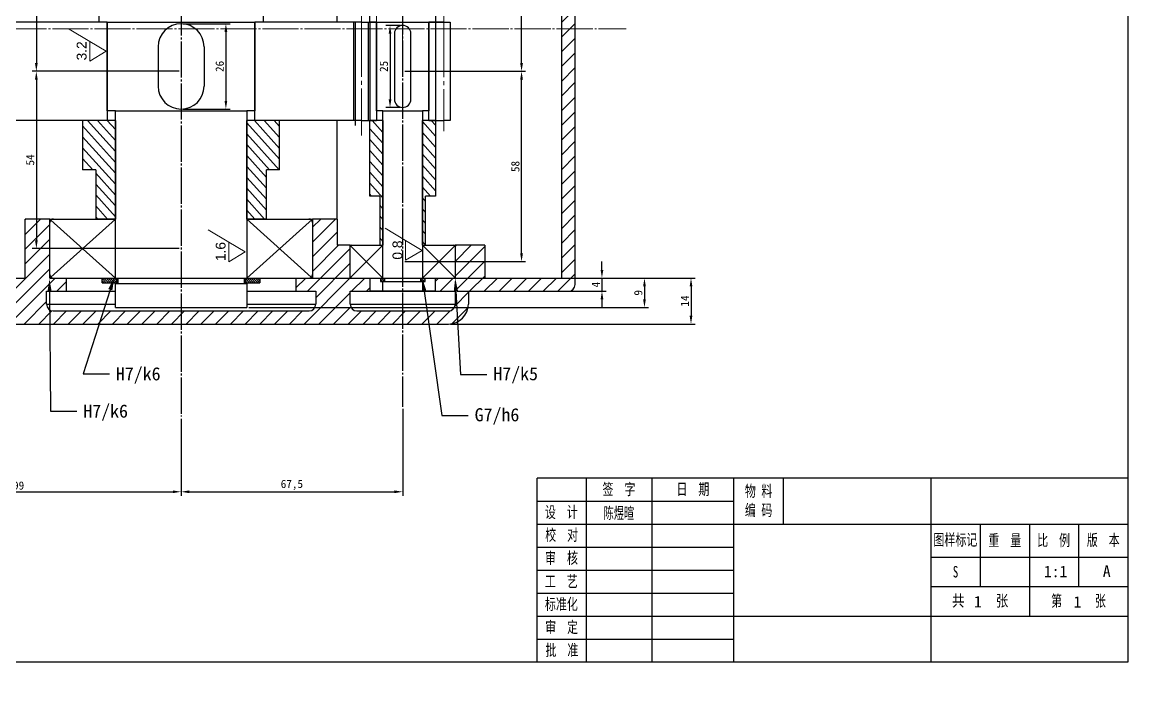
# Model space of a CAD drawing. Header units: millimetres. Extents: x 0 to 584, y 0 to 410.
# Drawn here: x 247.1 to 584, y 0 to 205 of the extents above; entities that cross this region are included whole.
import ezdxf
from ezdxf import colors
from ezdxf.entities.mleader import LeaderData, LeaderLine
from ezdxf.math import Vec2, Vec3

# ---------------------------------------------------------------- set-up
doc = ezdxf.new("R2010")
doc.units = ezdxf.units.MM
doc.linetypes.add('JIS_08_11', pattern=[12.8, 11, -0.6, 0.6, -0.6])
for name, color, linetype in [('Default', 7, 'Continuous'), ('卡簧1', 7, 'Continuous'), ('卡簧3_(2)', 7, 'Continuous'), ('图框', 7, 'Continuous'), ('套筒2', 7, 'Continuous'), ('套筒4', 7, 'Continuous'), ('轴1', 7, 'Continuous'), ('轴3', 7, 'Continuous'), ('轴承1', 7, 'Continuous'), ('轴承3', 7, 'Continuous'), ('零件4齿轮T2', 7, 'Continuous'), ('齿轮T1', 7, 'Continuous'), ('齿轮箱', 7, 'Continuous')]:
    doc.layers.add(name, color=color, linetype=linetype)
doc.styles.add('SEACAD_Arial', font='arial.ttf')
doc.dimstyles.new('ISO-25', dxfattribs={"dimtxt": 2.5, "dimasz": 2.5, "dimexe": 1.25, "dimexo": 0.625, "dimtad": 1, "dimtxsty": 'Standard', "dimcen": 2.5, "dimadec": 0, "dimazin": 0, "dimtfac": 1, "dimtmove": 0, "dimatfit": 3, "dimfxl": 1, "dimarcsym": 0})

# ---------------------------------------------------------------- blocks, each defined once
blk = doc.blocks.new('SE4')
at = {"layer": '卡簧1', "linetype": 'Continuous'}
h = blk.add_hatch(dxfattribs=at)
h.set_pattern_fill('LINE', scale=1.5748, angle=45, style=0)
h.paths.add_polyline_path([(238.47, 232.52), (238.72, 232.52), (239.12, 232.52), (239.12, 233.02), (238.72, 233.02), (238.47, 233.02)])
at = {"layer": '卡簧3_(2)', "linetype": 'Continuous'}
h = blk.add_hatch(dxfattribs=at)
h.set_pattern_fill('LINE', scale=3.1496, angle=135, style=0)
h.paths.add_polyline_path([(211.77, 232.27), (213.97, 232.27), (213.97, 233.02), (211.97, 233.02), (211.77, 233.02)])
at = {"linetype": 'JIS_08_11', "lineweight": 20}
for p, q in [((229.47, 274.68), (229.47, 254.76)), ((241.97, 274.61), (241.97, 255.42))]:
    blk.add_line(p, q, dxfattribs=at)
at = {"lineweight": 30}
for p, q in [((229.47, 272.02), (228.22, 272.02)), ((228.22, 272.02), (228.22, 257.02)), ((229.47, 272.02), (228.47, 272.02)), ((228.47, 272.02), (228.47, 256.26)), ((229.47, 272.02), (230.47, 272.02)), ((229.47, 272.02), (230.72, 272.02)), ((230.47, 272.02), (230.47, 257.02)), ((230.72, 272.02), (230.72, 257.02)), ((240.72, 272.02), (240.72, 257.02)), ((241.97, 272.02), (242.97, 272.02)), ((242.97, 272.02), (242.97, 257.02)), ((242.97, 257.02), (241.97, 257.02))]:
    blk.add_line(p, q, dxfattribs=at)
at = {"linetype": 'JIS_08_11', "lineweight": 30}
for p, q in [((229.47, 272.02), (228.47, 272.02)), ((229.47, 272.02), (230.72, 272.02)), ((241.97, 272.02), (240.72, 272.02))]:
    blk.add_line(p, q, dxfattribs=at)
at = {"layer": '卡簧1', "color": 7, "linetype": 'Continuous', "lineweight": 30}
for p, q in [((232.32, 233.02), (232.97, 233.02)), ((232.32, 233.02), (232.32, 232.52)), ((232.32, 232.52), (232.97, 232.52)), ((232.97, 233.02), (232.97, 232.52)), ((238.47, 232.52), (238.47, 233.02)), ((238.47, 233.02), (239.12, 233.02)), ((238.47, 232.52), (239.12, 232.52)), ((239.12, 232.52), (239.12, 233.02))]:
    blk.add_line(p, q, dxfattribs=at)
at = {"layer": '卡簧3_(2)', "color": 7, "linetype": 'Continuous', "lineweight": 30}
for p, q in [((189.97, 232.27), (189.97, 233.02)), ((189.97, 233.02), (192.17, 233.02)), ((192.17, 232.27), (192.17, 233.02)), ((211.77, 233.02), (211.77, 232.27)), ((211.77, 233.02), (213.97, 233.02)), ((213.97, 233.02), (213.97, 232.27)), ((189.97, 232.27), (192.17, 232.27)), ((192.37, 232.27), (192.17, 232.27)), ((211.77, 232.27), (211.57, 232.27)), ((211.77, 232.27), (213.97, 232.27))]:
    blk.add_line(p, q, dxfattribs=at)
at = {"layer": '套筒2', "color": 7, "linetype": 'Continuous', "lineweight": 30}
for p, q in [((191.97, 257.02), (186.97, 257.02)), ((186.97, 257.02), (186.97, 249.52)), ((191.97, 257.02), (191.97, 242.02)), ((216.97, 257.02), (211.97, 257.02)), ((211.97, 242.02), (211.97, 257.02)), ((216.97, 249.52), (216.97, 257.02)), ((188.97, 249.52), (186.97, 249.52)), ((188.97, 249.52), (188.97, 242.02)), ((216.97, 249.52), (214.97, 249.52)), ((214.97, 242.02), (214.97, 249.52)), ((191.97, 242.02), (188.97, 242.02)), ((214.97, 242.02), (211.97, 242.02))]:
    blk.add_line(p, q, dxfattribs=at)
at = {"layer": '套筒4', "color": 7, "linetype": 'Continuous', "lineweight": 30}
for p, q in [((232.72, 257.02), (230.72, 257.02)), ((230.72, 245.52), (230.72, 257.02)), ((232.72, 257.02), (232.72, 238.02)), ((238.72, 238.02), (238.72, 257.02)), ((240.72, 257.02), (238.72, 257.02)), ((240.72, 257.02), (240.72, 245.52)), ((232.22, 245.52), (230.72, 245.52)), ((232.22, 245.52), (232.22, 238.02)), ((240.72, 245.52), (239.22, 245.52)), ((239.22, 238.02), (239.22, 245.52)), ((232.22, 238.02), (232.72, 238.02)), ((238.72, 238.02), (239.22, 238.02))]:
    blk.add_line(p, q, dxfattribs=at)
at = {"layer": '轴1', "color": 7, "linetype": 'Continuous', "lineweight": 30}
for p, q in [((189.47, 272.02), (189.47, 279.52)), ((214.47, 279.52), (214.47, 272.02)), ((190.72, 272.02), (189.47, 272.02)), ((190.72, 258.52), (190.72, 272.02)), ((214.47, 272.02), (213.22, 272.02)), ((213.22, 272.02), (213.22, 258.52)), ((191.97, 258.52), (190.72, 258.52)), ((191.97, 233.02), (191.97, 258.52)), ((213.22, 258.52), (211.97, 258.52)), ((211.97, 258.52), (211.97, 233.02)), ((191.97, 233.02), (192.37, 233.02)), ((192.37, 232.17), (192.37, 233.02)), ((211.57, 233.02), (211.97, 233.02)), ((211.57, 233.02), (211.57, 232.17)), ((191.97, 232.17), (192.37, 232.17)), ((191.97, 228.52), (191.97, 232.17)), ((211.57, 232.17), (211.97, 232.17)), ((211.97, 232.17), (211.97, 228.52)), ((191.97, 228.52), (211.97, 228.52))]:
    blk.add_line(p, q, dxfattribs=at)
at = {"layer": '轴3', "color": 7, "linetype": 'Continuous', "lineweight": 30}
for p, q in [((230.72, 272.02), (230.72, 303.52)), ((240.72, 303.52), (240.72, 272.02)), ((231.72, 272.02), (230.72, 272.02)), ((231.72, 258.52), (231.72, 272.02)), ((239.72, 272.02), (239.72, 258.52)), ((240.72, 272.02), (239.72, 272.02)), ((232.72, 258.52), (231.72, 258.52)), ((232.72, 233.02), (232.72, 258.52)), ((238.72, 258.52), (238.72, 233.02)), ((239.72, 258.52), (238.72, 258.52)), ((232.72, 233.02), (232.97, 233.02)), ((232.72, 231.02), (232.72, 232.52)), ((232.72, 232.52), (232.97, 232.52)), ((232.97, 232.52), (232.97, 233.02)), ((238.47, 233.02), (238.47, 232.52)), ((238.47, 233.02), (238.72, 233.02)), ((238.47, 232.52), (238.72, 232.52)), ((238.72, 232.52), (238.72, 231.02)), ((238.72, 231.02), (232.72, 231.02))]:
    blk.add_line(p, q, dxfattribs=at)
at = {"layer": '轴承1', "color": 7, "linetype": 'Continuous', "lineweight": 30}
for p, q in [((181.97, 233.57), (181.97, 241.47)), ((182.52, 242.02), (191.97, 242.02)), ((191.97, 233.02), (191.97, 242.02)), ((211.97, 242.02), (221.42, 242.02)), ((211.97, 242.02), (211.97, 233.02)), ((221.97, 241.47), (221.97, 233.57)), ((182.52, 233.02), (191.97, 233.02)), ((211.97, 233.02), (221.42, 233.02))]:
    blk.add_line(p, q, dxfattribs=at)
for centre, start, end in [((182.52, 241.47), 90, 180), ((221.42, 241.47), 0, 90), ((182.52, 233.57), 180, 270), ((221.42, 233.57), 270, 0)]:
    blk.add_arc(centre, 0.55, start, end, dxfattribs=at)
at = {"layer": '轴承3', "color": 7, "linetype": 'Continuous', "lineweight": 30}
for p, q in [((227.72, 233.27), (227.72, 237.77)), ((227.97, 238.02), (232.72, 238.02)), ((232.72, 233.02), (232.72, 238.02)), ((238.72, 238.02), (243.47, 238.02)), ((238.72, 238.02), (238.72, 233.02)), ((243.72, 237.77), (243.72, 233.27)), ((227.97, 233.02), (232.72, 233.02)), ((238.72, 233.02), (243.47, 233.02))]:
    blk.add_line(p, q, dxfattribs=at)
for centre, start, end in [((227.97, 237.77), 90, 180), ((243.47, 237.77), 0, 90), ((227.97, 233.27), 180, 270), ((243.47, 233.27), 270, 0)]:
    blk.add_arc(centre, 0.25, start, end, dxfattribs=at)
at = {"layer": '零件4齿轮T2', "color": 7, "linetype": 'Continuous', "lineweight": 30}
for p, q in [((190.72, 272.02), (174.47, 272.02)), ((190.72, 272.02), (190.72, 257.02)), ((213.22, 257.02), (213.22, 272.02)), ((229.47, 272.02), (213.22, 272.02)), ((190.72, 257.02), (174.47, 257.02)), ((229.47, 257.02), (213.22, 257.02))]:
    blk.add_line(p, q, dxfattribs=at)
at = {"layer": '齿轮T1', "color": 7, "linetype": 'Continuous', "lineweight": 30}
for p, q in [((229.47, 272.02), (231.72, 272.02)), ((231.72, 272.02), (231.72, 257.02)), ((239.72, 257.02), (239.72, 272.02)), ((239.72, 272.02), (241.97, 272.02)), ((229.47, 257.02), (231.72, 257.02)), ((239.72, 257.02), (241.97, 257.02))]:
    blk.add_line(p, q, dxfattribs=at)
at = {"layer": '齿轮箱', "color": 7, "linetype": 'Continuous', "lineweight": 30}
for p, q in [((261.97, 232.02), (261.97, 310.02)), ((225.72, 272.02), (225.72, 309.02)), ((259.97, 233.02), (259.97, 309.02)), ((225.72, 242.02), (225.72, 257.02)), ((181.97, 242.02), (178.22, 242.02)), ((178.22, 233.02), (178.22, 242.02)), ((181.97, 242.02), (182.52, 242.02)), ((181.97, 233.02), (181.97, 242.02)), ((221.42, 242.02), (221.97, 242.02)), ((221.97, 242.02), (221.97, 233.02)), ((225.72, 242.02), (221.97, 242.02)), ((225.72, 242.02), (225.72, 238.02)), ((227.72, 238.02), (225.72, 238.02)), ((227.72, 238.02), (227.97, 238.02)), ((227.72, 233.02), (227.72, 238.02)), ((243.47, 238.02), (243.72, 238.02)), ((243.72, 238.02), (243.72, 233.02)), ((248.22, 238.02), (243.72, 238.02)), ((248.22, 238.02), (248.22, 233.02)), ((176.22, 233.02), (178.22, 233.02)), ((181.97, 233.02), (184.47, 233.02)), ((184.47, 233.02), (184.47, 231.02)), ((219.47, 231.02), (219.47, 233.02)), ((219.47, 233.02), (221.97, 233.02)), ((227.72, 233.02), (230.72, 233.02)), ((230.72, 233.02), (230.72, 231.02)), ((240.72, 231.02), (240.72, 233.02)), ((240.72, 233.02), (243.72, 233.02)), ((248.22, 233.02), (259.97, 233.02)), ((181.47, 229.02), (181.47, 231.02)), ((181.47, 231.02), (184.47, 231.02)), ((184.47, 231.02), (191.97, 231.02)), ((211.97, 231.02), (219.47, 231.02)), ((219.47, 231.02), (222.47, 231.02)), ((222.47, 231.02), (222.47, 229.02)), ((227.72, 231.02), (230.72, 231.02)), ((227.72, 229.02), (227.72, 231.02)), ((232.72, 231.02), (230.72, 231.02)), ((240.72, 231.02), (238.72, 231.02)), ((240.72, 231.02), (243.72, 231.02)), ((243.72, 231.02), (243.72, 229.02)), ((245.72, 231.02), (245.72, 229.02)), ((245.72, 231.02), (260.97, 231.02)), ((181.47, 229.02), (191.97, 229.02)), ((182.47, 228.02), (221.47, 228.02)), ((211.97, 229.02), (222.47, 229.02)), ((227.72, 229.02), (243.72, 229.02)), ((228.72, 228.02), (242.72, 228.02)), ((92.97, 226.02), (242.72, 226.02))]:
    blk.add_line(p, q, dxfattribs=at)
for centre, radius, start, end in [((260.97, 232.02), 1, 270, 0), ((182.47, 229.02), 1, 180, 270), ((221.47, 229.02), 1, 270, 0), ((228.72, 229.02), 1, 180, 270), ((242.72, 229.02), 1, 270, 0), ((242.72, 229.02), 3, 270, 0)]:
    blk.add_arc(centre, radius, start, end, dxfattribs=at)
blk = doc.blocks.new('_DOT')
at = {"color": 0}
blk.add_line((0, 0), (-1, 0), dxfattribs=at)
at = {"color": 0, "const_width": 0.333}
blk.add_lwpolyline([(-0.1665, 0, 1), (0.1665, 0, 1)], format="xyb", close=True, dxfattribs=at)
blk = doc.blocks.new('*D15')
at = {"color": 0, "lineweight": -2, "transparency": 16777216}
for p, q in [((196.57, 81.62), (196.57, 60.64)), ((295.57, 84.16), (295.57, 60.64)), ((199.07, 61.89), (293.07, 61.89))]:
    blk.add_line(p, q, dxfattribs=at)
at = {"color": 0, "lineweight": 20, "transparency": 16777216}
for points in [[(199.07, 62.31), (199.07, 61.48), (196.57, 61.89)], [(293.07, 62.31), (293.07, 61.48), (295.57, 61.89)]]:
    blk.add_solid(points, dxfattribs=at)
at = {"layer": 'Defpoints', "color": 0, "lineweight": 20, "transparency": 16777216}
for p in [(295.57, 84.79), (196.57, 82.25), (295.57, 61.89)]:
    blk.add_point(p, dxfattribs=at)
at = {"color": 0, "lineweight": 20, "transparency": 16777216, "insert": (246.07, 63.77), "char_height": 2.5, "attachment_point": 5}
blk.add_mtext('99', dxfattribs=at)
blk = doc.blocks.new('*D16')
at = {"color": 0, "lineweight": -2, "transparency": 16777216}
for p, q in [((363.07, 87.15), (363.07, 60.64)), ((295.57, 84.16), (295.57, 60.64)), ((298.07, 61.89), (360.57, 61.89))]:
    blk.add_line(p, q, dxfattribs=at)
at = {"color": 0, "lineweight": 20, "transparency": 16777216}
for points in [[(298.07, 62.31), (298.07, 61.48), (295.57, 61.89)], [(360.57, 62.31), (360.57, 61.48), (363.07, 61.89)]]:
    blk.add_solid(points, dxfattribs=at)
at = {"layer": 'Defpoints', "color": 0, "lineweight": 20, "transparency": 16777216}
for p in [(363.07, 87.77), (295.57, 84.79), (363.07, 61.89)]:
    blk.add_point(p, dxfattribs=at)
at = {"color": 0, "lineweight": 20, "transparency": 16777216, "insert": (329.32, 63.98), "char_height": 2.5, "attachment_point": 5}
blk.add_mtext('67,5', dxfattribs=at)
blk = doc.blocks.new('*D17')
at = {"color": 0, "lineweight": -2, "transparency": 16777216}
for p, q in [((423.78, 129.52), (423.78, 132.02)), ((379.69, 127.02), (425.03, 127.02)), ((423.78, 127.02), (423.78, 123.02)), ((379.69, 123.02), (425.03, 123.02)), ((423.78, 120.52), (423.78, 118.02))]:
    blk.add_line(p, q, dxfattribs=at)
at = {"color": 0, "lineweight": 20, "transparency": 16777216}
for points in [[(423.36, 129.52), (424.2, 129.52), (423.78, 127.02)], [(423.36, 120.52), (424.2, 120.52), (423.78, 123.02)]]:
    blk.add_solid(points, dxfattribs=at)
at = {"layer": 'Defpoints', "color": 0, "lineweight": 20, "transparency": 16777216}
for p in [(379.07, 127.02), (379.07, 123.02), (423.78, 123.02)]:
    blk.add_point(p, dxfattribs=at)
at = {"color": 0, "lineweight": 20, "transparency": 16777216, "insert": (421.91, 125.02), "char_height": 2.5, "attachment_point": 5, "rotation": 90}
blk.add_mtext('4', dxfattribs=at)
blk = doc.blocks.new('*D18')
at = {"color": 0, "lineweight": -2, "transparency": 16777216}
for p, q in [((335.09, 127.02), (437.98, 127.02)), ((436.73, 124.52), (436.73, 120.52)), ((316.19, 118.02), (437.98, 118.02))]:
    blk.add_line(p, q, dxfattribs=at)
at = {"color": 0, "lineweight": 20, "transparency": 16777216}
for points in [[(436.32, 124.52), (437.15, 124.52), (436.73, 127.02)], [(436.32, 120.52), (437.15, 120.52), (436.73, 118.02)]]:
    blk.add_solid(points, dxfattribs=at)
at = {"layer": 'Defpoints', "color": 0, "lineweight": 20, "transparency": 16777216}
for p in [(334.47, 127.02), (315.57, 118.02), (436.73, 118.02)]:
    blk.add_point(p, dxfattribs=at)
at = {"color": 0, "lineweight": 20, "transparency": 16777216, "insert": (434.86, 122.52), "char_height": 2.5, "attachment_point": 5, "rotation": 90}
blk.add_mtext('9', dxfattribs=at)
blk = doc.blocks.new('*D19')
at = {"color": 0, "lineweight": -2, "transparency": 16777216}
for p, q in [((412.19, 127.02), (452.16, 127.02)), ((450.91, 124.52), (450.91, 115.52)), ((377.69, 113.02), (452.16, 113.02))]:
    blk.add_line(p, q, dxfattribs=at)
at = {"color": 0, "lineweight": 20, "transparency": 16777216}
for points in [[(450.5, 124.52), (451.33, 124.52), (450.91, 127.02)], [(450.5, 115.52), (451.33, 115.52), (450.91, 113.02)]]:
    blk.add_solid(points, dxfattribs=at)
at = {"layer": 'Defpoints', "color": 0, "lineweight": 20, "transparency": 16777216}
for p in [(411.57, 127.02), (377.07, 113.02), (450.91, 113.02)]:
    blk.add_point(p, dxfattribs=at)
at = {"color": 0, "lineweight": 20, "transparency": 16777216, "insert": (449.04, 120.02), "char_height": 2.5, "attachment_point": 5, "rotation": 90}
blk.add_mtext('14', dxfattribs=at)
blk = doc.blocks.new('*D23')
at = {"color": 0, "lineweight": -2, "transparency": 16777216}
for p, q in [((294.94, 190.02), (250.22, 190.02)), ((251.47, 187.52), (251.47, 138.52)), ((294.94, 136.02), (250.22, 136.02))]:
    blk.add_line(p, q, dxfattribs=at)
at = {"color": 0, "lineweight": 20, "transparency": 16777216}
for points in [[(251.06, 187.52), (251.89, 187.52), (251.47, 190.02)], [(251.06, 138.52), (251.89, 138.52), (251.47, 136.02)]]:
    blk.add_solid(points, dxfattribs=at)
at = {"layer": 'Defpoints', "color": 0, "lineweight": 20, "transparency": 16777216}
for p in [(295.57, 190.02), (251.47, 136.02), (295.57, 136.02)]:
    blk.add_point(p, dxfattribs=at)
at = {"color": 0, "lineweight": 20, "transparency": 16777216, "insert": (249.6, 163.02), "char_height": 2.5, "attachment_point": 5, "rotation": 90}
blk.add_mtext('54', dxfattribs=at)
blk = doc.blocks.new('*D24')
at = {"color": 0, "lineweight": -2, "transparency": 16777216}
for p, q in [((294.94, 243.02), (250.22, 243.02)), ((251.47, 240.52), (251.47, 192.52)), ((294.94, 190.02), (250.22, 190.02))]:
    blk.add_line(p, q, dxfattribs=at)
at = {"color": 0, "lineweight": 20, "transparency": 16777216}
for points in [[(251.06, 240.52), (251.89, 240.52), (251.47, 243.02)], [(251.06, 192.52), (251.89, 192.52), (251.47, 190.02)]]:
    blk.add_solid(points, dxfattribs=at)
at = {"layer": 'Defpoints', "color": 0, "lineweight": 20, "transparency": 16777216}
for p in [(295.57, 243.02), (251.47, 190.02), (295.57, 190.02)]:
    blk.add_point(p, dxfattribs=at)
at = {"color": 0, "lineweight": 20, "transparency": 16777216, "insert": (249.6, 216.52), "char_height": 2.5, "attachment_point": 5, "rotation": 90}
blk.add_mtext('53', dxfattribs=at)
blk = doc.blocks.new('*D26')
at = {"color": 0, "lineweight": -2, "transparency": 16777216}
for p, q in [((363.69, 190.02), (400.53, 190.02)), ((399.28, 134.52), (399.28, 187.52)), ((363.69, 132.02), (400.53, 132.02))]:
    blk.add_line(p, q, dxfattribs=at)
at = {"color": 0, "lineweight": 20, "transparency": 16777216}
for points in [[(398.87, 187.52), (399.7, 187.52), (399.28, 190.02)], [(398.87, 134.52), (399.7, 134.52), (399.28, 132.02)]]:
    blk.add_solid(points, dxfattribs=at)
at = {"layer": 'Defpoints', "color": 0, "lineweight": 20, "transparency": 16777216}
for p in [(363.07, 190.02), (399.28, 190.02), (363.07, 132.02)]:
    blk.add_point(p, dxfattribs=at)
at = {"color": 0, "lineweight": 20, "transparency": 16777216, "insert": (397.41, 161.02), "char_height": 2.5, "attachment_point": 5, "rotation": 90}
blk.add_mtext('58', dxfattribs=at)
blk = doc.blocks.new('*D27')
at = {"color": 0, "lineweight": -2, "transparency": 16777216}
for p, q in [((363.69, 288.02), (400.53, 288.02)), ((399.28, 192.52), (399.28, 285.52)), ((363.69, 190.02), (400.53, 190.02))]:
    blk.add_line(p, q, dxfattribs=at)
at = {"color": 0, "lineweight": 20, "transparency": 16777216}
for points in [[(398.87, 285.52), (399.7, 285.52), (399.28, 288.02)], [(398.87, 192.52), (399.7, 192.52), (399.28, 190.02)]]:
    blk.add_solid(points, dxfattribs=at)
at = {"layer": 'Defpoints', "color": 0, "lineweight": 20, "transparency": 16777216}
for p in [(363.07, 288.02), (399.28, 288.02), (363.07, 190.02)]:
    blk.add_point(p, dxfattribs=at)
at = {"color": 0, "lineweight": 20, "transparency": 16777216, "insert": (397.41, 239.02), "char_height": 2.5, "attachment_point": 5, "rotation": 90}
blk.add_mtext('98', dxfattribs=at)
blk = doc.blocks.new('*D31')
at = {"color": 0, "lineweight": -2, "transparency": 16777216}
for p, q in [((296.19, 204.52), (310.47, 204.52)), ((309.22, 202.02), (309.22, 181.02)), ((296.19, 178.52), (310.47, 178.52))]:
    blk.add_line(p, q, dxfattribs=at)
at = {"color": 0, "lineweight": 20, "transparency": 16777216}
for points in [[(308.8, 202.02), (309.63, 202.02), (309.22, 204.52)], [(308.8, 181.02), (309.63, 181.02), (309.22, 178.52)]]:
    blk.add_solid(points, dxfattribs=at)
at = {"layer": 'Defpoints', "color": 0, "lineweight": 20, "transparency": 16777216}
for p in [(295.57, 204.52), (295.57, 178.52), (309.22, 178.52)]:
    blk.add_point(p, dxfattribs=at)
at = {"color": 0, "lineweight": 20, "transparency": 16777216, "insert": (307.34, 191.52), "char_height": 2.5, "attachment_point": 5, "rotation": 90}
blk.add_mtext('26', dxfattribs=at)
blk = doc.blocks.new('*D36')
at = {"color": 0, "lineweight": -2, "transparency": 16777216}
for p, q in [((362.44, 204.02), (357.97, 204.02)), ((359.22, 201.52), (359.22, 181.52)), ((362.44, 179.02), (357.97, 179.02))]:
    blk.add_line(p, q, dxfattribs=at)
at = {"color": 0, "lineweight": 20, "transparency": 16777216}
for points in [[(358.8, 201.52), (359.63, 201.52), (359.22, 204.02)], [(358.8, 181.52), (359.63, 181.52), (359.22, 179.02)]]:
    blk.add_solid(points, dxfattribs=at)
at = {"layer": 'Defpoints', "color": 0, "lineweight": 20, "transparency": 16777216}
for p in [(363.07, 204.02), (359.22, 179.02), (363.07, 179.02)]:
    blk.add_point(p, dxfattribs=at)
at = {"color": 0, "lineweight": 20, "transparency": 16777216, "insert": (357.34, 191.52), "char_height": 2.5, "attachment_point": 5, "rotation": 90}
blk.add_mtext('25', dxfattribs=at)

msp = doc.modelspace()

# ---------------------------------------------------------------- hatches: boundary and pattern name
at = {"lineweight": 20}
h = msp.add_hatch(dxfattribs=at)
h.set_pattern_fill('ANSI31', color=256)
h.paths.add_polyline_path([(256.568, 300.018), (255.568, 301.018), (251.568, 301.018), (251.568, 290.351), (251.568, 286.018), (251.135, 286.018), (247.001, 286.018), (246.568, 286.018), (246.568, 290.351), (246.568, 301.018), (236.568, 301.018), (236.568, 283.018), (231.568, 283.018), (231.568, 279.018), (276.568, 279.018), (276.568, 282.518), (272.568, 282.518), (272.068, 282.518), (272.068, 283.018), (272.068, 296.018), (272.068, 296.518), (266.068, 296.518), (266.068, 289.718), (266.068, 286.518), (265.797, 286.518), (263.068, 286.518), (263.068, 289.718), (263.068, 296.518), (261.568, 296.518), (260.568, 295.518), (260.568, 283.018), (256.568, 283.018)])
h.paths.add_polyline_path([(254.568, 123.018), (260.568, 123.018), (260.568, 127.018), (256.668, 127.018), (255.568, 127.018), (255.568, 145.018), (248.068, 145.018), (248.068, 127.018), (244.068, 127.018), (244.068, 145.018), (236.568, 145.018), (236.568, 127.018), (231.568, 127.018), (231.568, 123.018), (242.568, 123.018), (242.568, 119.018, -0.4142136), (240.568, 117.018), (196.568, 117.018), (196.568, 113.018), (295.568, 113.018), (295.568, 117.018), (256.568, 117.018, -0.4142136), (254.568, 119.018)])
h.paths.add_polyline_path([(105.568, 279.018), (161.568, 279.018), (161.568, 283.018), (156.568, 283.018), (156.568, 301.018), (146.568, 301.018), (146.568, 290.351), (146.568, 286.018), (146.135, 286.018), (142.001, 286.018), (141.568, 286.018), (141.568, 290.351), (141.568, 301.018), (77.568, 301.018), (77.568, 113.018), (196.568, 113.018), (196.568, 117.018), (152.568, 117.018, -0.4142136), (150.568, 119.018), (150.568, 123.018), (161.568, 123.018), (161.568, 127.018), (156.568, 127.018), (156.568, 145.018), (149.068, 145.018), (149.068, 127.018), (105.568, 127.018)])
h.paths.add_polyline_path([(353.068, 283.018), (347.068, 283.018), (347.068, 293.018), (343.068, 293.018), (343.068, 286.218), (343.068, 283.018), (342.797, 283.018), (340.338, 283.018), (340.068, 283.018), (340.068, 286.218), (340.068, 293.018), (339.068, 293.018), (338.068, 292.018), (338.068, 283.018), (330.568, 283.018), (330.568, 295.518), (329.568, 296.518), (328.022, 296.518), (328.022, 289.718), (328.022, 286.518), (325.022, 286.518), (325.022, 289.718), (325.022, 296.518), (319.068, 296.518), (319.068, 283.018), (319.068, 282.518), (314.568, 282.518), (314.568, 279.018), (353.068, 279.018)])
h.paths.add_polyline_path([(347.068, 137.018), (343.068, 137.018), (343.068, 145.018), (335.568, 145.018), (335.568, 127.018), (330.568, 127.018), (330.568, 123.018), (336.568, 123.018), (336.568, 119.018, -0.4142136), (334.568, 117.018), (295.568, 117.018), (295.568, 113.018), (363.068, 113.018), (363.068, 117.018), (349.068, 117.018, -0.4142136), (347.068, 119.018), (347.068, 123.018), (353.068, 123.018), (353.068, 127.018), (347.068, 127.018)])
h.paths.add_polyline_path([(415.568, 281.018, 0.4142136), (413.568, 283.018), (388.068, 283.018), (388.068, 292.018), (387.068, 293.018), (386.039, 293.018), (386.039, 286.218), (386.039, 283.018), (385.797, 283.018), (383.338, 283.018), (383.039, 283.018), (383.039, 286.218), (383.039, 293.018), (379.068, 293.018), (379.068, 283.018), (373.068, 283.018), (373.068, 279.018), (411.568, 279.018), (411.568, 127.018), (388.068, 127.018), (388.068, 137.018), (379.068, 137.018), (379.068, 127.018), (373.068, 127.018), (373.068, 123.018), (379.068, 123.018), (379.068, 119.018, -0.4142136), (377.068, 117.018), (363.068, 117.018), (363.068, 113.018), (377.068, 113.018, 0.4142136), (383.068, 119.018), (383.068, 123.018), (413.568, 123.018, 0.4142136), (415.568, 125.018)])
at = {"linetype": 'JIS_08_11', "lineweight": 20}
h = msp.add_hatch(dxfattribs=at)
h.set_pattern_fill('ANSI31', color=256, scale=0.15, angle=87)
h.paths.add_polyline_path([(176.968, 302.518), (172.568, 302.518), (172.568, 301.018), (176.568, 301.018), (176.968, 301.018)])
h.paths.add_polyline_path([(220.568, 302.518), (216.168, 302.518), (216.168, 301.018), (216.568, 301.018), (220.568, 301.018)])
h.paths.add_polyline_path([(357.568, 294.018), (357.068, 294.018), (356.268, 294.018), (356.268, 293.018), (357.068, 293.018), (357.568, 293.018)])
h.paths.add_polyline_path([(369.868, 294.018), (368.568, 294.018), (368.568, 293.018), (369.068, 293.018), (369.868, 293.018)])
h.paths.add_polyline_path([(369.868, 127.018), (369.068, 127.018), (368.568, 127.018), (368.568, 126.018), (369.068, 126.018), (369.868, 126.018)])
h.paths.add_polyline_path([(357.568, 127.018), (357.068, 127.018), (356.268, 127.018), (356.268, 126.018), (357.568, 126.018)])
h.paths.add_polyline_path([(220.568, 127.018), (216.568, 127.018), (216.168, 127.018), (216.168, 125.518), (220.568, 125.518)])
h.paths.add_polyline_path([(176.968, 127.018), (176.568, 127.018), (172.568, 127.018), (172.568, 125.518), (176.968, 125.518)])
h.paths.add_polyline_path([(319.568, 127.018), (315.568, 127.018), (315.168, 127.018), (315.168, 125.518), (319.568, 125.518)])
h.paths.add_polyline_path([(275.968, 127.018), (275.568, 127.018), (271.568, 127.018), (271.568, 125.518), (275.968, 125.518)])
h.paths.add_polyline_path([(308.068, 297.718), (303.418, 297.718), (303.418, 296.518), (304.068, 296.518), (308.068, 296.518)])
h.paths.add_polyline_path([(287.718, 297.718), (287.068, 297.718), (283.068, 297.718), (283.068, 296.518), (287.068, 296.518), (287.718, 296.518)])
h = msp.add_hatch(dxfattribs=at)
h.set_pattern_fill('ANSI31', color=256, scale=0.7, angle=87)
h.paths.add_polyline_path([(176.568, 203.018), (161.568, 203.018), (161.568, 160.018), (170.568, 160.018), (170.568, 145.018), (176.568, 145.018)])
h.paths.add_polyline_path([(176.568, 223.018), (161.568, 223.018), (161.568, 203.018), (176.568, 203.018)])
h.paths.add_polyline_path([(231.568, 223.018), (221.568, 223.018), (216.568, 223.018), (216.568, 203.018), (231.568, 203.018)])
h.paths.add_polyline_path([(231.568, 203.018), (216.568, 203.018), (216.568, 145.018), (222.568, 145.018), (222.568, 160.018), (231.568, 160.018)])
h.paths.add_polyline_path([(373.068, 175.018), (371.068, 175.018), (369.068, 175.018), (369.068, 137.018), (370.068, 137.018), (370.068, 152.018), (373.068, 152.018)])
h.paths.add_polyline_path([(357.068, 175.018), (353.068, 175.018), (353.068, 152.018), (356.068, 152.018), (356.068, 137.018), (357.068, 137.018)])
h.paths.add_polyline_path([(307.568, 282.518), (304.068, 282.518), (304.068, 263.018), (307.568, 263.018)])
h.paths.add_polyline_path([(287.068, 282.518), (283.568, 282.518), (283.568, 263.018), (285.568, 263.018), (287.068, 263.018)])
h.paths.add_polyline_path([(325.568, 175.018), (318.068, 175.018), (315.568, 175.018), (315.568, 145.018), (321.568, 145.018), (321.568, 160.018), (325.568, 160.018)])
h.paths.add_polyline_path([(275.568, 175.018), (265.568, 175.018), (265.568, 160.018), (269.568, 160.018), (269.568, 145.018), (275.568, 145.018)])

# ---------------------------------------------------------------- linework, layer by layer
at = {"linetype": 'JIS_08_11'}
for p, q in [((295.568, 327.089), (295.568, 84.788)), ((363.068, 327.391), (363.068, 87.773))]:
    msp.add_line(p, q, dxfattribs=at)
at = {"lineweight": 20}
for p, q in [((355.068, 205.018), (355.068, 223.15)), ((267.741, 199.129), (261.469, 202.892)), ((363.068, 205.018), (363.068, 190.018)), ((267.741, 193.129), (267.741, 199.129)), ((272.741, 196.129), (267.741, 199.129)), ((272.741, 196.129), (267.741, 193.129)), ((310.094, 137.985), (303.822, 141.748)), ((363.961, 138.43), (357.689, 142.194)), ((363.961, 132.43), (363.961, 138.43)), ((368.961, 135.43), (363.961, 138.43)), ((310.094, 131.985), (310.094, 137.985)), ((315.094, 134.985), (310.094, 137.985)), ((315.094, 134.985), (310.094, 131.985)), ((368.961, 135.43), (363.961, 132.43)), ((363.068, 127.018), (363.068, 132.018))]:
    msp.add_line(p, q, dxfattribs=at)
at = {"linetype": 'JIS_08_11', "lineweight": 20}
msp.add_line((64.364, 203.018), (431.149, 203.018), dxfattribs=at)
at = {"lineweight": 30}
for p, q in [((273.068, 205.018), (318.068, 205.018)), ((355.068, 205.018), (371.068, 205.018)), ((360.568, 201.518), (360.568, 181.518)), ((365.568, 181.518), (365.568, 201.518)), ((288.568, 197.518), (288.568, 185.518)), ((302.568, 197.518), (302.568, 185.518)), ((275.568, 178.018), (315.568, 178.018)), ((357.068, 178.018), (369.068, 178.018)), ((255.907, 127.323), (275.568, 145.018)), ((315.568, 145.018), (335.228, 127.323)), ((335.568, 145.018), (315.568, 127.018)), ((255.907, 144.712), (275.568, 127.018)), ((357.068, 137.018), (347.214, 127.164)), ((347.214, 136.871), (357.068, 127.018)), ((369.068, 137.018), (378.921, 127.164)), ((378.921, 136.871), (369.068, 127.018)), ((276.368, 127.018), (314.768, 127.018)), ((276.368, 125.318), (314.768, 125.318)), ((357.568, 127.018), (368.568, 127.018)), ((357.568, 126.018), (368.568, 126.018))]:
    msp.add_line(p, q, dxfattribs=at)
for p, q in [((347.068, 123.018), (379.068, 123.018)), ((275.568, 118.018), (315.568, 118.018))]:
    msp.add_line(p, q)
for centre, radius, start, end in [((295.568, 197.518), 7, 0, 180), ((363.068, 201.518), 2.5, 0, 180), ((295.568, 185.518), 7, 180, 0), ((363.068, 181.518), 2.5, 180, 0)]:
    msp.add_arc(centre, radius, start, end, dxfattribs=at)
at = {"layer": 'Default', "color": 7, "linetype": 'Continuous'}
for p, q in [((419, 66), (419, 10)), ((439, 66), (439, 10)), ((479, 66), (479, 52)), ((404, 59), (464, 59)), ((404, 52), (584, 52)), ((554, 52.003), (554, 24)), ((404, 45), (464, 45)), ((524, 33.003), (584, 33.003))]:
    msp.add_line(p, q, dxfattribs=at)
at = {"layer": '图框', "color": 7, "linetype": 'Continuous'}
for p, q in [((584, 410), (584, 10)), ((584, 66), (404, 66)), ((404, 10), (404, 66)), ((464, 10), (464, 66)), ((524, 66), (524, 10)), ((404, 10), (404, 59)), ((524, 52), (584, 52)), ((539, 52.003), (539, 33.003)), ((569, 52.003), (569, 33.003)), ((524, 42), (584, 42)), ((404, 38), (464, 38)), ((404, 31), (464, 31)), ((404, 24), (584, 24)), ((404, 17), (464, 17)), ((584, 10), (25, 10))]:
    msp.add_line(p, q, dxfattribs=at)

# ---------------------------------------------------------------- block references
at = {"layer": 'Default', "lineweight": 30, "xscale": 2, "yscale": 2, "zscale": 2}
msp.add_blockref('SE4', (-108.365, -339.022), dxfattribs=at)

# ---------------------------------------------------------------- texts
at = {"lineweight": 20, "ltscale": 2, "char_height": 3, "attachment_point": 1, "rotation": 90, "style": 'SEACAD_Arial'}
for s, insert in [('3.2', (263.76, 193.337)), ('0.8', (359.98, 132.639)), ('1.6', (306.113, 132.193))]:
    msp.add_mtext_dynamic_manual_height_columns(s, width=6.0882, gutter_width=20, heights=[3.987], dxfattribs=dict(at, insert=insert))
at = {"layer": '图框', "char_height": 3.5, "attachment_point": 5, "style": 'SEACAD_Arial'}
for s, insert, width in [('{\\f宋体|b0||i0||c0|p34;\\C7;\\H3.5;\\W0.7;签  字}', (428.965, 62.483), 19.96692), ('{\\f宋体|b0||i0||c0|p34;\\C7;\\H3.5;\\W0.7;日  期}', (451.498, 62.505), 25.04697), ('{\\f宋体|b0||i0||c0|p34;\\C7;\\H3.5;\\W0.7;物 料\\P}{\\f宋体|b0||i0||c0|p34;\\C7;\\H3.5;\\W0.7;编 码\\P}', (471.501, 59.027), 14.97053), ('{\\f宋体|b0||i0||c0|p34;\\C7;\\H3.5;\\W0.7;设  计}', (411.404, 55.493), 14.85119), ('{\\f宋体|b0||i0||c0|p34;\\C7;\\H3.5;\\W0.7;校  对}', (411.505, 48.562), 14.89547), ('{\\f宋体|b0||i0||c0|p34;\\C7;\\H3.5;\\W0.7;图样标记}', (531.443, 47.088), 14.83009), ('{\\f宋体|b0||i0||c0|p34;\\C7;\\H3.5;\\W0.7;重  量}', (546.504, 46.971), 14.90958), ('{\\f宋体|b0||i0||c0|p34;\\C7;\\H3.5;\\W0.7;比  例}', (561.387, 46.943), 14.95366), ('{\\f宋体|b0||i0||c0|p34;\\C7;\\H3.5;\\W0.7;版  本}', (576.496, 46.999), 15.0267), ('{\\f宋体|b0||i0||c0|p34;\\C7;\\H3.5;\\W0.7;审  核}', (411.466, 41.557), 14.97417), ('{\\f宋体|b0||i0||c0|p34;\\C7;\\H3.5;\\W0.7;S}', (531.499, 37.501), 14.99928), ('{\\f宋体|b0||i0||c0|p34;\\C7;\\H3.5;\\W0.7;工  艺}', (411.404, 34.474), 14.85119), ('{\\f宋体|b0||i0||c0|p34;\\C7;\\H3.5;\\W0.8;共     张}', (538.995, 28.503), 29.99971), ('{\\f宋体|b0||i0||c0|p34;\\C7;\\H3.5;\\W0.7;第      张}', (568.952, 28.47), 29.90382), ('{\\f宋体|b0||i0||c0|p34;\\C7;\\H3.5;\\W0.7;标准化}', (411.422, 27.476), 14.8165), ('{\\f宋体|b0||i0||c0|p34;\\C7;\\H3.5;\\W0.7;审  定}', (411.483, 20.442), 14.93948), ('{\\f宋体|b0||i0||c0|p34;\\C7;\\H3.5;\\W0.7;批  准}', (411.58, 13.472), 14.9364)]:
    msp.add_mtext(s, dxfattribs=dict(at, insert=insert, width=width))

# ---------------------------------------------------------------- dimensions: what is measured, and where the dimension line sits
at = {"lineweight": 20}
for base, p1, p2, picture, middle in [((399.283, 288.018), (363.068, 190.018), (363.068, 288.018), '*D27', (397.408, 239.018)), ((251.473, 190.018), (295.568, 243.018), (295.568, 190.018), '*D24', (249.598, 216.518)), ((309.215, 178.518), (295.568, 204.518), (295.568, 178.518), '*D31', (307.34, 191.518)), ((359.218, 179.018), (363.068, 204.018), (363.068, 179.018), '*D36', (357.343, 191.518)), ((251.473, 136.018), (295.568, 190.018), (295.568, 136.018), '*D23', (249.598, 163.018)), ((399.283, 190.018), (363.068, 132.018), (363.068, 190.018), '*D26', (397.408, 161.018)), ((423.782, 123.018), (379.068, 127.018), (379.068, 123.018), '*D17', (421.907, 125.018)), ((436.735, 118.018), (334.468, 127.018), (315.568, 118.018), '*D18', (434.86, 122.518)), ((450.915, 113.018), (411.568, 127.018), (377.068, 113.018), '*D19', (449.04, 120.018))]:
    dim = msp.add_linear_dim(base=base, p1=p1, p2=p2, angle=90, dimstyle='ISO-25', dxfattribs=at)
    dim.commit()
    dim.dimension.update_dxf_attribs({"geometry": picture, "text_midpoint": middle})
for base, p1, p2, picture, middle in [((363.068, 61.893), (295.568, 84.788), (363.068, 87.773), '*D16', (329.318, 63.976)), ((295.568, 61.893), (196.568, 82.249), (295.568, 84.788), '*D15', (246.068, 63.768))]:
    dim = msp.add_linear_dim(base=base, p1=p1, p2=p2, dimstyle='ISO-25', dxfattribs=at)
    dim.commit()
    dim.dimension.update_dxf_attribs({"geometry": picture, "text_midpoint": middle})

# ---------------------------------------------------------------- leaders
ml = msp.add_multileader_mtext('Standard', dxfattribs=at)
ml.set_content('H7/k6', color=256)
ml.set_leader_properties()
ml.build(insert=Vec2(0, 0))
ml.multileader.update_dxf_attribs({"text_right_attachment_type": 6})
ctx = ml.context
ctx.base_point, ctx.plane_origin = Vec3(263.785, 86.491), Vec3(264.309, 57.523)
ctx.right_attachment = 6
notes = []
notes.append((ctx, [(0, (1, 1, 0), (255.785, 86.491), (1, 0), 8, [(0, [(255.469, 126.778)], 0, [])])]))
ctx.mtext.insert, ctx.mtext.flow_direction = Vec3(265.785, 88.491), 5
ml = msp.add_multileader_mtext('Standard', dxfattribs=at)
ml.set_content('H7/k6', color=256)
ml.set_leader_properties()
ml.build(insert=Vec2(0, 0))
ml.multileader.update_dxf_attribs({"text_right_attachment_type": 6})
ctx = ml.context
ctx.base_point, ctx.plane_origin = Vec3(273.711, 97.845), Vec3(279.57, 68.876)
ctx.right_attachment = 6
notes.append((ctx, [(0, (1, 1, 0), (265.711, 97.845), (1, 0), 8, [(0, [(275.236, 127.272)], 0, [])])]))
ctx.mtext.insert, ctx.mtext.flow_direction = Vec3(275.711, 99.845), 5
ml = msp.add_multileader_mtext('Standard', dxfattribs=at)
ml.set_content('{\\fSimSun|b0|i0|c134|p34;G7/h6}', color=256)
ml.set_leader_properties()
ml.build(insert=Vec2(0, 0))
ml.multileader.update_dxf_attribs({"text_right_attachment_type": 6})
ctx = ml.context
ctx.base_point, ctx.plane_origin = Vec3(383.003, 85.155), Vec3(375.071, 56.12)
ctx.right_attachment = 6
notes.append((ctx, [(0, (1, 1, 0), (375.003, 85.155), (1, 0), 8, [(0, [(369.068, 127.018)], 0, [])])]))
ctx.mtext.insert, ctx.mtext.flow_direction = Vec3(385.003, 87.367), 5
ml = msp.add_multileader_mtext('Standard', dxfattribs=at)
ml.set_content('{\\fSimSun|b0|i0|c134|p34;H7/k5}', color=256)
ml.set_leader_properties()
ml.build(insert=Vec2(0, 0))
ml.multileader.update_dxf_attribs({"text_right_attachment_type": 6})
ctx = ml.context
ctx.base_point, ctx.plane_origin = Vec3(388.694, 97.661), Vec3(380.694, 75.07)
ctx.right_attachment = 6
notes.append((ctx, [(0, (1, 1, 0), (380.694, 97.661), (1, 0), 8, [(0, [(379.068, 127.018)], 0, [])])]))
ctx.mtext.insert, ctx.mtext.flow_direction = Vec3(390.694, 99.873), 5
at = {"layer": '图框', "color": 7, "linetype": 'Continuous'}
ml = msp.add_multileader_mtext('Standard', dxfattribs=at)
ml.set_content('{\\pxsm0.9;\\f宋体|b0||i0||c0|p34;\\W0.6507936508;陈煜暄\\P}', color=7)
ml.set_leader_properties()
ml.set_arrow_properties(name='DOT')
ml.build(insert=Vec2(0, 0))
ml.multileader.update_dxf_attribs({"leader_type": 0, "dogleg_length": 0, "arrow_head_size": 3.5})
ctx = ml.context
ctx.base_point, ctx.char_height, ctx.arrow_head_size, ctx.landing_gap_size = Vec3(422.269, 55.161), 3.5, 3.5, 1.225
ctx.text_align_type = 1
notes.append((ctx, [(0, (0, 0, 0), (0, 0), (1, 0), 1, [])]))
ctx.mtext.insert, ctx.mtext.alignment = Vec3(428.939, 57.175), 2
ml = msp.add_multileader_mtext('Standard', dxfattribs=at)
ml.set_content('\\pxsm0.9;{\\fSimSun|b0|i0|c134|p34;A}', color=7)
ml.set_leader_properties()
ml.set_arrow_properties(name='DOT')
ml.build(insert=Vec2(0, 0))
ml.multileader.update_dxf_attribs({"leader_type": 0, "dogleg_length": 0, "arrow_head_size": 3.5})
ctx = ml.context
ctx.base_point, ctx.char_height, ctx.arrow_head_size, ctx.landing_gap_size, ctx.plane_origin = Vec3(575.147, 37.682), 3.5, 3.5, 1.225, Vec3(11.019, 1.395)
ctx.text_align_type = 1
notes.append((ctx, [(0, (0, 0, 0), (0, 0), (1, 0), 1, [])]))
ctx.mtext.insert, ctx.mtext.alignment = Vec3(577.555, 39.432), 2
ml = msp.add_multileader_mtext('Standard', dxfattribs=at)
ml.set_content('\\pxsm0.9;{\\fSimSun|b0|i0|c0|p34;1:\\fSimSun|b0|i0|c134|p34;1}', color=7)
ml.set_leader_properties()
ml.set_arrow_properties(name='DOT')
ml.build(insert=Vec2(0, 0))
ml.multileader.update_dxf_attribs({"leader_type": 0, "dogleg_length": 0, "arrow_head_size": 3.5})
ctx = ml.context
ctx.base_point, ctx.char_height, ctx.arrow_head_size, ctx.landing_gap_size = Vec3(557.525, 37.614), 3.5, 3.5, 1.225
ctx.text_align_type = 1
notes.append((ctx, [(0, (0, 0, 0), (0, 0), (1, 0), 1, [])]))
ctx.mtext.insert, ctx.mtext.alignment = Vec3(561.966, 39.364), 2
ml = msp.add_multileader_mtext('Standard', dxfattribs=at)
ml.set_content('{\\pxsm0.9;\\f宋体|b0||i0||c0|p34;\\W1.;1\\P}', color=7)
ml.set_leader_properties()
ml.set_arrow_properties(name='DOT')
ml.build(insert=Vec2(0, 0))
ml.multileader.update_dxf_attribs({"leader_type": 0, "dogleg_length": 0, "arrow_head_size": 3.5})
ctx = ml.context
ctx.base_point, ctx.char_height, ctx.arrow_head_size, ctx.landing_gap_size = Vec3(536.073, 28.399), 3.5, 3.5, 1.225
ctx.text_align_type = 2
notes.append((ctx, [(0, (0, 0, 0), (0, 0), (1, 0), 1, [])]))
ctx.mtext.insert, ctx.mtext.alignment = Vec3(539.497, 30.149), 3
ml = msp.add_multileader_mtext('Standard', dxfattribs=at)
ml.set_content('{\\pxsm0.9;\\f宋体|b0||i0||c0|p34;\\W1.;1\\P}', color=7)
ml.set_leader_properties()
ml.set_arrow_properties(name='DOT')
ml.build(insert=Vec2(0, 0))
ml.multileader.update_dxf_attribs({"leader_type": 0, "dogleg_length": 0, "arrow_head_size": 3.5})
ctx = ml.context
ctx.base_point, ctx.char_height, ctx.arrow_head_size, ctx.landing_gap_size = Vec3(565.925, 28.326), 3.5, 3.5, 1.225
ctx.text_align_type = 1
notes.append((ctx, [(0, (0, 0, 0), (0, 0), (1, 0), 1, [])]))
ctx.mtext.insert, ctx.mtext.alignment = Vec3(568.637, 30.076), 2
for ctx, leaders in notes:
    for number, flags, end, landing, length, lines in leaders:
        leader = LeaderData()
        leader.index, (leader.has_last_leader_line, leader.has_dogleg_vector, leader.attachment_direction) = number, flags
        leader.last_leader_point, leader.dogleg_vector, leader.dogleg_length = Vec3(end), Vec3(landing), length
        for number, points, colour, breaks in lines:
            line = LeaderLine()
            line.index, line.vertices, line.color, line.breaks = number, Vec3.list(points), colors.encode_raw_color(colour), breaks
            leader.lines.append(line)
        ctx.leaders.append(leader)

doc.saveas('drawing.dxf')
